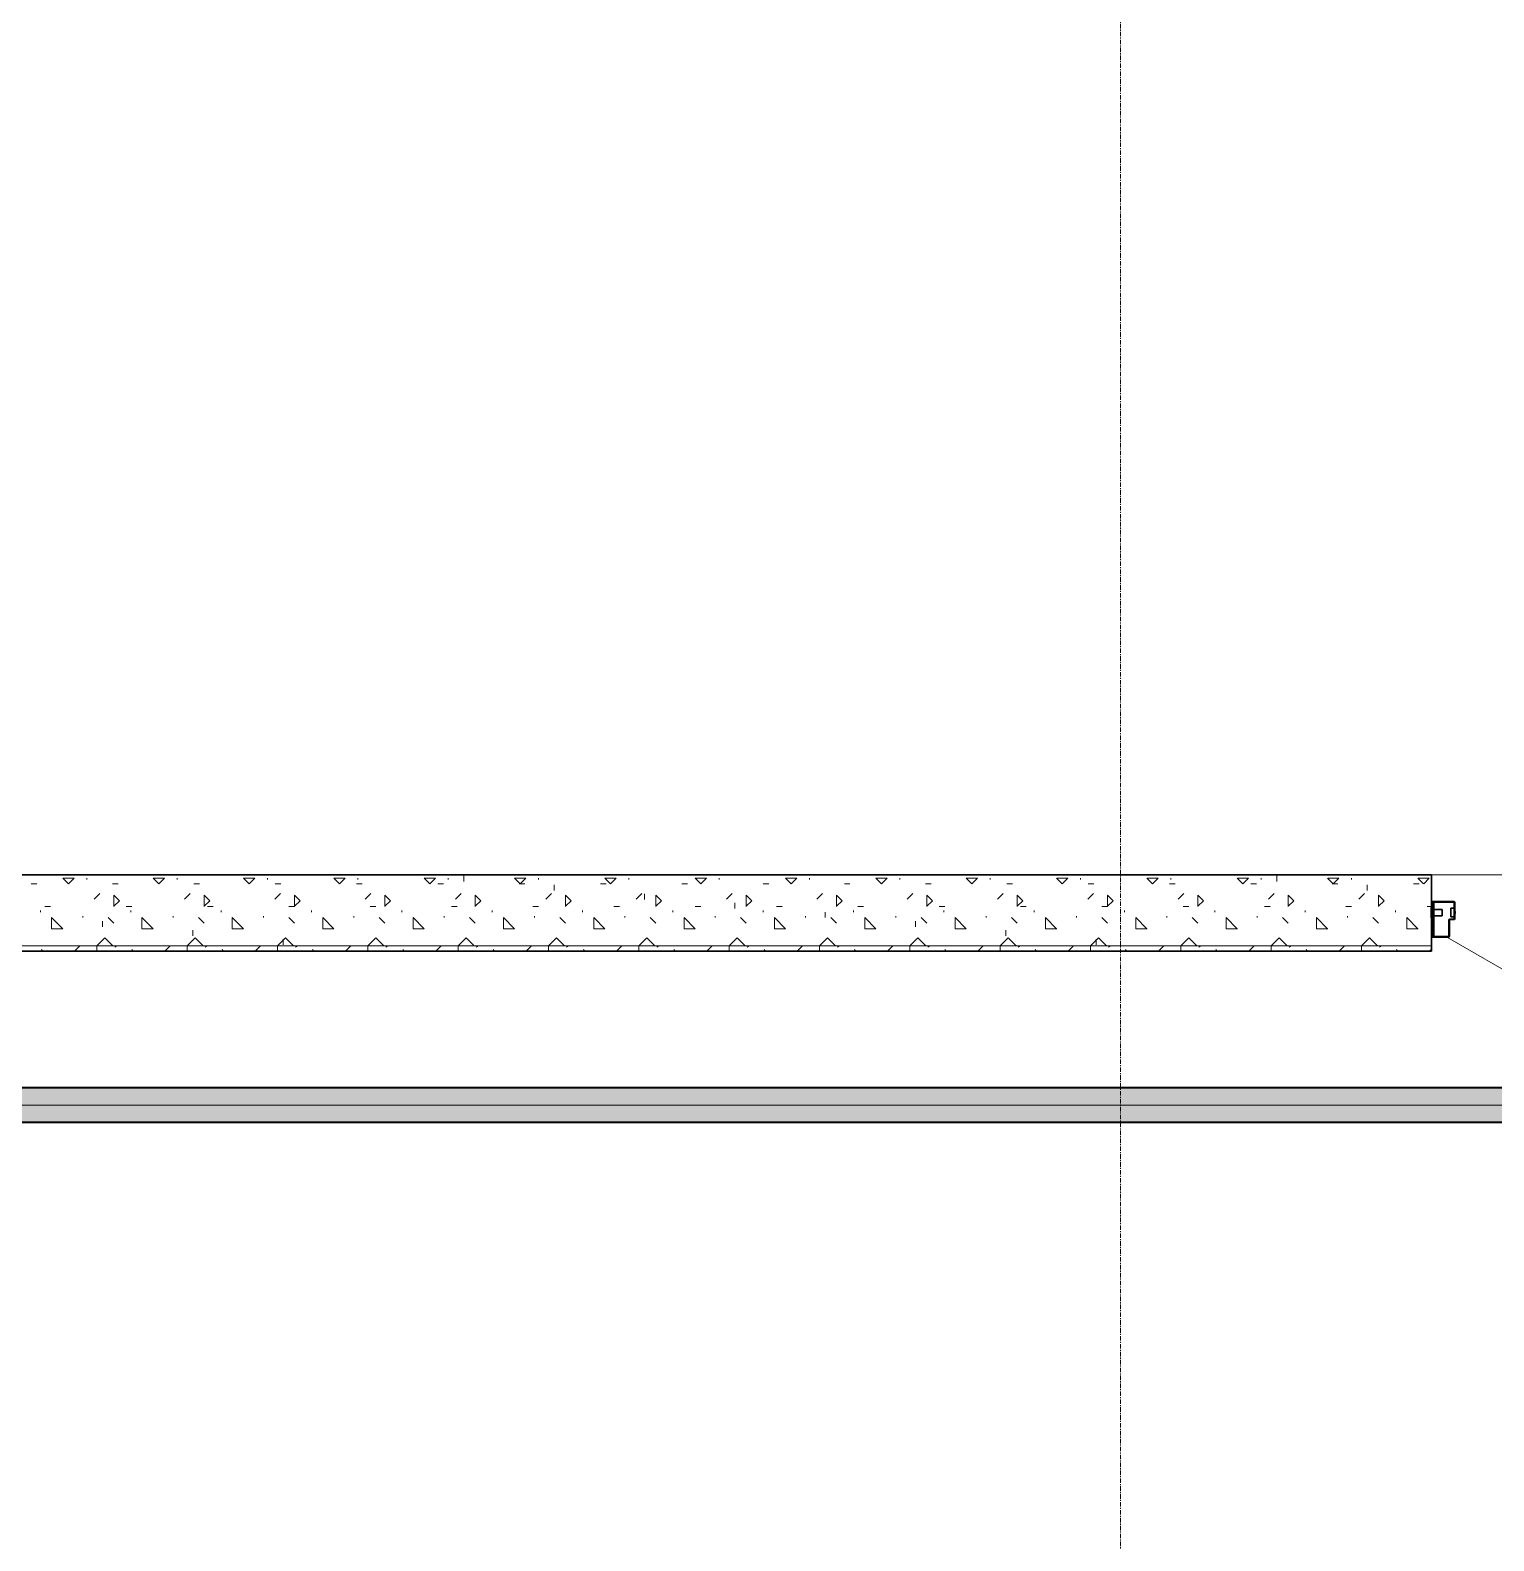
# Model space of a CAD drawing. Header units: millimetres. Extents: x -4948 to 42228, y -4856 to 69378.
# Drawn here: x 19244 to 23359, y 3360 to 7607 of the extents above; entities that cross this region are included whole.
import ezdxf

# ---------------------------------------------------------------- set-up
doc = ezdxf.new("R2010")
doc.units = ezdxf.units.MM
doc.linetypes.add('Линия сетки', pattern=[22.225, 12.7, -3.175, 3.175, -3.175])
for name, color, linetype, lineweight in [('A-DOOR', 31, 'Continuous', 13), ('A-DOOR-FRAM', 31, 'Continuous', 13), ('A-FLOR', 192, 'Continuous', 13), ('A-WALL', 113, 'Continuous', 13), ('A-WALL-PATT', 111, 'Continuous', 13), ('E-CABL-TRAY', 211, 'Continuous', 9), ('E-CABL-TRAY-CNTR', 211, 'Continuous', 9), ('I-WALL', 2, 'Continuous', 13), ('S-GRID', 1, 'Continuous', 30)]:
    doc.layers.add(name, color=color, linetype=linetype, lineweight=lineweight)

# ---------------------------------------------------------------- blocks, each defined once
blk = doc.blocks.new('27ELB-RD-AR-0000-BIM_rvt-1-1 этаж отм_ _0_000 лотки')
at = {"layer": 'A-DOOR', "color": 252, "lineweight": 18}
blk.add_line((23880.5, 4679.8), (23221.9, 5060.1), dxfattribs=at)
at = {"layer": 'A-DOOR-FRAM', "color": 252, "lineweight": 35}
for p, q in [((23182.4, 5140.6), (23183.9, 5140.6)), ((23182.4, 5111.6), (23182.4, 5140.6)), ((23183.9, 5137.1), (23183.9, 5154.6)), ((23185.4, 5154.6), (23185.4, 5137.1)), ((23190.4, 5153.6), (23185.4, 5153.6)), ((23186.4, 5157.1), (23246.4, 5157.1)), ((23246.4, 5157.1), (23186.4, 5157.1)), ((23246.4, 5155.6), (23186.4, 5155.6)), ((23190.4, 5060.6), (23190.4, 5153.6)), ((23247.4, 5108.6), (23247.4, 5154.6)), ((23248.9, 5154.6), (23248.9, 5108.6)), ((23248.9, 5108.6), (23248.9, 5154.6)), ((23185.4, 5111.6), (23182.4, 5111.6)), ((23183.9, 5137.1), (23183.9, 5111.6)), ((23185.4, 5137.1), (23183.9, 5137.1)), ((23185.4, 5137.1), (23185.4, 5077.1)), ((23190.4, 5135.1), (23211.4, 5135.1)), ((23211.4, 5117.2), (23190.4, 5117.2)), ((23211.4, 5135.1), (23213.9, 5135.1)), ((23213.9, 5117.2), (23211.4, 5117.2)), ((23213.9, 5135.1), (23213.9, 5117.2)), ((23232.4, 5059.6), (23232.4, 5105.1)), ((23233.9, 5105.1), (23233.9, 5059.6)), ((23233.9, 5059.6), (23233.9, 5105.1)), ((23234.9, 5107.6), (23246.4, 5107.6)), ((23246.4, 5106.1), (23234.9, 5106.1)), ((23234.9, 5106.1), (23246.4, 5106.1)), ((23238, 5113.6), (23238, 5138.6)), ((23238, 5138.6), (23247.4, 5138.6)), ((23247.4, 5113.6), (23238, 5113.6)), ((23183.9, 5059.6), (23183.9, 5077.1)), ((23185.4, 5077.1), (23183.9, 5077.1)), ((23185.4, 5077.1), (23185.4, 5059.6)), ((23190.4, 5060.6), (23185.4, 5060.6)), ((23186.4, 5058.6), (23231.4, 5058.6)), ((23231.4, 5057.1), (23186.4, 5057.1)), ((23186.4, 5057.1), (23231.4, 5057.1))]:
    blk.add_line(p, q, dxfattribs=at)
for centre, radius, start, end in [((23186.4, 5154.6), 2.5, 90, 180), ((23186.4, 5154.6), 2.5, 90, 180), ((23186.4, 5154.6), 1, 90, 180), ((23246.4, 5154.6), 2.5, 0, 90), ((23246.4, 5154.6), 2.5, 0, 90), ((23246.4, 5154.6), 1, 0, 90), ((23151.8, 5126.1), 98.3, 350.8522, 9.1478), ((23234.9, 5105.1), 2.5, 90, 180), ((23234.9, 5105.1), 1, 90, 180), ((23234.9, 5105.1), 1, 90, 180), ((23246.4, 5108.6), 2.5, 270, 0), ((23246.4, 5108.6), 1, 270, 0), ((23246.4, 5108.6), 2.5, 270, 0), ((23186.4, 5059.6), 2.5, 180, 270), ((23186.4, 5059.6), 2.5, 180, 270), ((23186.4, 5059.6), 1, 180, 270), ((23231.4, 5059.6), 2.5, 270, 0), ((23231.4, 5059.6), 1, 270, 0), ((23231.4, 5059.6), 2.5, 270, 0)]:
    blk.add_arc(centre, radius, start, end, dxfattribs=at)
at = {"layer": 'A-FLOR', "color": 252, "lineweight": 9}
blk.add_line((24783.9, 5232.1), (23183.9, 5232.1), dxfattribs=at)
at = {"layer": 'A-WALL', "color": 252, "lineweight": 9}
for p, q in [((15858.9, 5032.1), (23183.9, 5032.1)), ((23183.9, 5032.1), (15858.9, 5032.1))]:
    blk.add_line(p, q, dxfattribs=at)
at = {"layer": 'A-WALL-PATT', "color": 252, "linetype": 'Continuous', "lineweight": 9}
for p, q in [((20462.9, 5213.3), (20462.9, 5229.2)), ((22748.9, 5213.3), (22748.9, 5229.2)), ((19246.8, 5207), (19262.7, 5207)), ((19351.6, 5207), (19335.7, 5222.9)), ((19335.8, 5222.9), (19367.5, 5222.9)), ((19351.7, 5207.1), (19367.5, 5222.9)), ((19403.2, 5218.9), (19403.2, 5222.9)), ((19475.4, 5207), (19491.3, 5207)), ((19605.6, 5207), (19589.7, 5222.9)), ((19589.8, 5222.9), (19621.5, 5222.9)), ((19605.7, 5207.1), (19621.5, 5222.9)), ((19657.2, 5218.9), (19657.2, 5222.9)), ((19704, 5207), (19719.9, 5207)), ((19859.6, 5207), (19843.7, 5222.9)), ((19843.8, 5222.9), (19875.5, 5222.9)), ((19859.7, 5207.1), (19875.5, 5222.9)), ((19911.2, 5218.9), (19911.2, 5222.9)), ((19932.6, 5207), (19948.5, 5207)), ((20113.6, 5207), (20097.7, 5222.9)), ((20097.8, 5222.9), (20129.5, 5222.9)), ((20113.7, 5207.1), (20129.5, 5222.9)), ((20161.2, 5207), (20177.1, 5207)), ((20165.2, 5218.9), (20165.2, 5222.9)), ((20367.6, 5207), (20351.7, 5222.9)), ((20351.8, 5222.9), (20383.5, 5222.9)), ((20367.7, 5207.1), (20383.5, 5222.9)), ((20389.8, 5207), (20405.7, 5207)), ((20419.2, 5218.9), (20419.2, 5222.9)), ((20621.6, 5207), (20605.7, 5222.9)), ((20605.8, 5222.9), (20637.5, 5222.9)), ((20618.4, 5207), (20634.3, 5207)), ((20621.7, 5207.1), (20637.5, 5222.9)), ((20673.2, 5218.9), (20673.2, 5222.9)), ((20716.9, 5187.9), (20716.9, 5203.8)), ((20847, 5207), (20862.9, 5207)), ((20875.6, 5207), (20859.7, 5222.9)), ((20859.8, 5222.9), (20891.5, 5222.9)), ((20875.7, 5207.1), (20891.5, 5222.9)), ((20927.2, 5218.9), (20927.2, 5222.9)), ((21075.6, 5207), (21091.5, 5207)), ((21129.6, 5207), (21113.7, 5222.9)), ((21113.7, 5222.9), (21145.5, 5222.9)), ((21129.7, 5207.1), (21145.5, 5222.9)), ((21181.2, 5218.9), (21181.2, 5222.9)), ((21304.2, 5207), (21320.1, 5207)), ((21383.6, 5207), (21367.7, 5222.9)), ((21367.8, 5222.9), (21399.5, 5222.9)), ((21383.7, 5207.1), (21399.5, 5222.9)), ((21435.2, 5218.9), (21435.2, 5222.9)), ((21532.8, 5207), (21548.7, 5207)), ((21637.6, 5207), (21621.7, 5222.9)), ((21621.8, 5222.9), (21653.5, 5222.9)), ((21637.7, 5207.1), (21653.5, 5222.9)), ((21689.2, 5218.9), (21689.2, 5222.9)), ((21761.4, 5207), (21777.3, 5207)), ((21891.6, 5207), (21875.7, 5222.9)), ((21875.8, 5222.9), (21907.5, 5222.9)), ((21891.7, 5207.1), (21907.5, 5222.9)), ((21943.2, 5218.9), (21943.2, 5222.9)), ((21990, 5207), (22005.9, 5207)), ((22145.6, 5207), (22129.7, 5222.9)), ((22129.8, 5222.9), (22161.5, 5222.9)), ((22145.7, 5207.1), (22161.5, 5222.9)), ((22197.2, 5218.9), (22197.2, 5222.9)), ((22218.6, 5207), (22234.5, 5207)), ((22399.6, 5207), (22383.7, 5222.9)), ((22383.8, 5222.9), (22415.5, 5222.9)), ((22399.7, 5207.1), (22415.5, 5222.9)), ((22447.2, 5207), (22463.1, 5207)), ((22451.2, 5218.9), (22451.2, 5222.9)), ((22653.6, 5207), (22637.7, 5222.9)), ((22637.8, 5222.9), (22669.5, 5222.9)), ((22653.7, 5207.1), (22669.5, 5222.9)), ((22675.8, 5207), (22691.7, 5207)), ((22705.2, 5218.9), (22705.2, 5222.9)), ((22907.6, 5207), (22891.7, 5222.9)), ((22891.8, 5222.9), (22923.5, 5222.9)), ((22904.4, 5207), (22920.3, 5207)), ((22907.7, 5207.1), (22923.5, 5222.9)), ((22959.2, 5218.9), (22959.2, 5222.9)), ((23002.9, 5187.9), (23002.9, 5203.8)), ((23133, 5207), (23148.9, 5207)), ((23161.6, 5207), (23145.7, 5222.9)), ((23145.8, 5222.9), (23177.5, 5222.9)), ((23161.7, 5207.1), (23177.5, 5222.9)), ((19284.9, 5143.5), (19300.8, 5143.5)), ((19423.1, 5163.4), (19439, 5179.3)), ((19494.5, 5159.4), (19478.6, 5175.3)), ((19478.6, 5143.5), (19478.6, 5175.2)), ((19478.7, 5143.6), (19494.5, 5159.4)), ((19513.5, 5143.5), (19529.4, 5143.5)), ((19677.1, 5163.4), (19693, 5179.3)), ((19748.5, 5159.4), (19732.6, 5175.3)), ((19732.6, 5143.5), (19732.6, 5175.2)), ((19732.7, 5143.6), (19748.5, 5159.4)), ((19742.1, 5143.5), (19758, 5143.5)), ((19931.1, 5163.4), (19947, 5179.3)), ((19970.7, 5143.5), (19986.6, 5143.5)), ((20002.5, 5159.4), (19986.6, 5175.3)), ((19986.6, 5143.5), (19986.6, 5175.2)), ((19986.7, 5143.6), (20002.5, 5159.4)), ((20185.1, 5163.4), (20201, 5179.3)), ((20199.3, 5143.5), (20215.2, 5143.5)), ((20256.5, 5159.4), (20240.6, 5175.3)), ((20240.6, 5143.5), (20240.6, 5175.2)), ((20240.7, 5143.6), (20256.5, 5159.4)), ((20427.9, 5143.5), (20443.8, 5143.5)), ((20439.1, 5163.4), (20455, 5179.3)), ((20510.5, 5159.4), (20494.6, 5175.3)), ((20494.6, 5143.5), (20494.6, 5175.2)), ((20494.7, 5143.6), (20510.5, 5159.4)), ((20656.5, 5143.5), (20672.4, 5143.5)), ((20693.1, 5163.4), (20709, 5179.3)), ((20764.5, 5159.4), (20748.6, 5175.3)), ((20748.6, 5143.5), (20748.6, 5175.2)), ((20748.7, 5143.6), (20764.5, 5159.4)), ((20885.1, 5143.5), (20901, 5143.5)), ((20947.1, 5163.4), (20963, 5179.3)), ((20970.9, 5162.5), (20970.9, 5178.4)), ((21018.5, 5159.4), (21002.6, 5175.3)), ((21002.6, 5143.5), (21002.6, 5175.2)), ((21002.7, 5143.6), (21018.5, 5159.4)), ((21113.7, 5143.5), (21129.6, 5143.5)), ((21201.1, 5163.4), (21217, 5179.3)), ((21224.9, 5137.1), (21224.9, 5153)), ((21272.5, 5159.4), (21256.6, 5175.3)), ((21256.6, 5143.5), (21256.6, 5175.2)), ((21256.7, 5143.6), (21272.5, 5159.4)), ((21342.3, 5143.5), (21358.2, 5143.5)), ((21455.1, 5163.4), (21471, 5179.3)), ((21526.5, 5159.4), (21510.6, 5175.3)), ((21510.6, 5143.5), (21510.6, 5175.2)), ((21510.7, 5143.6), (21526.5, 5159.4)), ((21570.9, 5143.5), (21586.8, 5143.5)), ((21709.1, 5163.4), (21725, 5179.3)), ((21780.5, 5159.4), (21764.6, 5175.3)), ((21764.6, 5143.5), (21764.6, 5175.2)), ((21764.7, 5143.6), (21780.5, 5159.4)), ((21799.5, 5143.5), (21815.4, 5143.5)), ((21963.1, 5163.4), (21979, 5179.3)), ((22034.5, 5159.4), (22018.6, 5175.3)), ((22018.6, 5143.5), (22018.6, 5175.2)), ((22018.7, 5143.6), (22034.5, 5159.4)), ((22028.1, 5143.5), (22044, 5143.5)), ((22217.1, 5163.4), (22233, 5179.3)), ((22256.7, 5143.5), (22272.6, 5143.5)), ((22288.5, 5159.4), (22272.6, 5175.3)), ((22272.6, 5143.5), (22272.6, 5175.2)), ((22272.7, 5143.6), (22288.5, 5159.4)), ((22471.1, 5163.4), (22487, 5179.3)), ((22485.3, 5143.5), (22501.2, 5143.5)), ((22542.5, 5159.4), (22526.6, 5175.3)), ((22526.6, 5143.5), (22526.6, 5175.2)), ((22526.7, 5143.6), (22542.5, 5159.4)), ((22713.9, 5143.5), (22729.8, 5143.5)), ((22725.1, 5163.4), (22741, 5179.3)), ((22796.5, 5159.4), (22780.6, 5175.3)), ((22780.6, 5143.5), (22780.6, 5175.2)), ((22780.7, 5143.6), (22796.5, 5159.4)), ((22942.5, 5143.5), (22958.4, 5143.5)), ((22979.1, 5163.4), (22995, 5179.3)), ((23050.5, 5159.4), (23034.6, 5175.3)), ((23034.6, 5143.5), (23034.6, 5175.2)), ((23034.7, 5143.6), (23050.5, 5159.4)), ((23171.1, 5143.5), (23183.9, 5143.5)), ((19272.2, 5127.6), (19272.2, 5131.6)), ((19304, 5080), (19304, 5111.7)), ((19335.7, 5080), (19304, 5111.7)), ((19391.3, 5111.7), (19391.3, 5115.7)), ((19446.9, 5086.3), (19446.9, 5102.2)), ((19478.6, 5095.9), (19462.7, 5111.8)), ((19526.2, 5127.6), (19526.2, 5131.6)), ((19558, 5080), (19558, 5111.7)), ((19589.7, 5080), (19558, 5111.7)), ((19645.3, 5111.7), (19645.3, 5115.7)), ((19732.6, 5095.9), (19716.7, 5111.8)), ((19780.2, 5127.6), (19780.2, 5131.6)), ((19812, 5080), (19812, 5111.7)), ((19843.7, 5080), (19812, 5111.7)), ((19899.3, 5111.7), (19899.3, 5115.7)), ((19986.6, 5095.9), (19970.7, 5111.8)), ((20034.2, 5127.6), (20034.2, 5131.6)), ((20066, 5080), (20066, 5111.7)), ((20097.7, 5080), (20066, 5111.7)), ((20153.3, 5111.7), (20153.3, 5115.7)), ((20240.6, 5095.9), (20224.7, 5111.8)), ((20288.2, 5127.6), (20288.2, 5131.6)), ((20320, 5080), (20320, 5111.7)), ((20351.7, 5080), (20320, 5111.7)), ((20407.3, 5111.7), (20407.3, 5115.7)), ((20494.6, 5095.9), (20478.7, 5111.8)), ((20542.2, 5127.6), (20542.2, 5131.6)), ((20574, 5080), (20574, 5111.7)), ((20605.7, 5080), (20574, 5111.7)), ((20661.3, 5111.7), (20661.3, 5115.7)), ((20748.6, 5095.9), (20732.7, 5111.8)), ((20796.2, 5127.6), (20796.2, 5131.6)), ((20828, 5080), (20828, 5111.7)), ((20859.7, 5080), (20828, 5111.7)), ((20915.3, 5111.7), (20915.3, 5115.7)), ((21002.6, 5095.9), (20986.7, 5111.8)), ((21050.2, 5127.6), (21050.2, 5131.6)), ((21082, 5080), (21082, 5111.7)), ((21113.7, 5080), (21082, 5111.7)), ((21169.3, 5111.7), (21169.3, 5115.7)), ((21256.6, 5095.9), (21240.7, 5111.8)), ((21304.2, 5127.6), (21304.2, 5131.6)), ((21336, 5080), (21336, 5111.7)), ((21367.7, 5080), (21336, 5111.7)), ((21423.3, 5111.7), (21423.3, 5115.7)), ((21478.9, 5111.7), (21478.9, 5127.6)), ((21510.6, 5095.9), (21494.7, 5111.8)), ((21558.2, 5127.6), (21558.2, 5131.6)), ((21590, 5080), (21590, 5111.7)), ((21621.7, 5080), (21590, 5111.7)), ((21677.3, 5111.7), (21677.3, 5115.7)), ((21732.9, 5086.3), (21732.9, 5102.2)), ((21764.6, 5095.9), (21748.7, 5111.8)), ((21812.2, 5127.6), (21812.2, 5131.6)), ((21844, 5080), (21844, 5111.7)), ((21875.7, 5080), (21844, 5111.7)), ((21931.3, 5111.7), (21931.3, 5115.7)), ((22018.6, 5095.9), (22002.7, 5111.8)), ((22066.2, 5127.6), (22066.2, 5131.6)), ((22098, 5080), (22098, 5111.7)), ((22129.7, 5080), (22098, 5111.7)), ((22185.3, 5111.7), (22185.3, 5115.7)), ((22272.6, 5095.9), (22256.7, 5111.8)), ((22320.2, 5127.6), (22320.2, 5131.6)), ((22352, 5080), (22352, 5111.7)), ((22383.7, 5080), (22352, 5111.7)), ((22439.3, 5111.7), (22439.3, 5115.7)), ((22526.6, 5095.9), (22510.7, 5111.8)), ((22574.2, 5127.6), (22574.2, 5131.6)), ((22606, 5080), (22606, 5111.7)), ((22637.7, 5080), (22606, 5111.7)), ((22693.3, 5111.7), (22693.3, 5115.7)), ((22780.6, 5095.9), (22764.7, 5111.8)), ((22828.2, 5127.6), (22828.2, 5131.6)), ((22860, 5080), (22860, 5111.7)), ((22891.7, 5080), (22860, 5111.7)), ((22947.3, 5111.7), (22947.3, 5115.7)), ((23034.6, 5095.9), (23018.7, 5111.8)), ((23082.2, 5127.6), (23082.2, 5131.6)), ((23114, 5080), (23114, 5111.7)), ((23145.7, 5080), (23114, 5111.7)), ((19304, 5080), (19335.8, 5080)), ((19431, 5032.4), (19453.4, 5054.8)), ((19475.9, 5032.4), (19453.4, 5054.8)), ((19558, 5080), (19589.8, 5080)), ((19685, 5032.4), (19707.4, 5054.8)), ((19700.9, 5060.9), (19700.9, 5076.8)), ((19729.9, 5032.4), (19707.4, 5054.8)), ((19812, 5080), (19843.8, 5080)), ((19939, 5032.4), (19961.4, 5054.8)), ((19983.9, 5032.4), (19961.4, 5054.8)), ((20066, 5080), (20097.8, 5080)), ((20193, 5032.4), (20215.4, 5054.8)), ((20237.9, 5032.4), (20215.4, 5054.8)), ((20320, 5080), (20351.8, 5080)), ((20447, 5032.4), (20469.4, 5054.8)), ((20491.9, 5032.4), (20469.4, 5054.8)), ((20574, 5080), (20605.8, 5080)), ((20701, 5032.4), (20723.4, 5054.8)), ((20745.9, 5032.4), (20723.4, 5054.8)), ((20828, 5080), (20859.8, 5080)), ((20955, 5032.4), (20977.4, 5054.8)), ((20999.9, 5032.4), (20977.4, 5054.8)), ((21082, 5080), (21113.7, 5080)), ((21209, 5032.4), (21231.4, 5054.8)), ((21253.9, 5032.4), (21231.4, 5054.8)), ((21336, 5080), (21367.8, 5080)), ((21463, 5032.4), (21485.4, 5054.8)), ((21507.9, 5032.4), (21485.4, 5054.8)), ((21590, 5080), (21621.8, 5080)), ((21717, 5032.4), (21739.4, 5054.8)), ((21761.9, 5032.4), (21739.4, 5054.8)), ((21844, 5080), (21875.8, 5080)), ((21971, 5032.4), (21993.4, 5054.8)), ((21986.9, 5060.9), (21986.9, 5076.8)), ((22015.9, 5032.4), (21993.4, 5054.8)), ((22098, 5080), (22129.8, 5080)), ((22225, 5032.4), (22247.4, 5054.8)), ((22269.9, 5032.4), (22247.4, 5054.8)), ((22352, 5080), (22383.8, 5080)), ((22479, 5032.4), (22501.4, 5054.8)), ((22523.9, 5032.4), (22501.4, 5054.8)), ((22606, 5080), (22637.8, 5080)), ((22733, 5032.4), (22755.4, 5054.8)), ((22777.9, 5032.4), (22755.4, 5054.8)), ((22860, 5080), (22891.8, 5080)), ((22987, 5032.4), (23009.4, 5054.8)), ((23031.9, 5032.4), (23009.4, 5054.8)), ((23114, 5080), (23145.8, 5080)), ((19278.2, 5017.1), (19275.5, 5022.6)), ((19351.9, 5032.1), (19351.6, 5032.4)), ((19368.1, 5017.1), (19383.1, 5032.1)), ((19431, 5032.4), (19475.9, 5032.4)), ((19431, 5017.1), (19431, 5032.1)), ((19481.8, 5029.2), (19487.6, 5032.1)), ((19532.2, 5017.1), (19529.5, 5022.6)), ((19605.9, 5032.1), (19605.6, 5032.4)), ((19622.1, 5017.1), (19637.1, 5032.1)), ((19685, 5032.4), (19729.9, 5032.4)), ((19685, 5017.1), (19685, 5032.1)), ((19735.8, 5029.2), (19741.6, 5032.1)), ((19786.2, 5017.1), (19783.5, 5022.6)), ((19859.9, 5032.1), (19859.6, 5032.4)), ((19876.1, 5017.1), (19891.1, 5032.1)), ((19939, 5032.4), (19983.9, 5032.4)), ((19939, 5017.1), (19939, 5032.1)), ((19954.9, 5035.5), (19954.9, 5051.4)), ((19989.8, 5029.2), (19995.6, 5032.1)), ((20040.2, 5017.1), (20037.5, 5022.6)), ((20113.9, 5032.1), (20113.6, 5032.4)), ((20130.1, 5017.1), (20145.1, 5032.1)), ((20193, 5032.4), (20237.9, 5032.4)), ((20193, 5017.1), (20193, 5032.1)), ((20243.8, 5029.2), (20249.6, 5032.1)), ((20294.2, 5017.1), (20291.5, 5022.6)), ((20367.9, 5032.1), (20367.6, 5032.4)), ((20384.1, 5017.1), (20399.1, 5032.1)), ((20447, 5032.4), (20491.9, 5032.4)), ((20447, 5017.1), (20447, 5032.1)), ((20497.8, 5029.2), (20503.6, 5032.1)), ((20548.2, 5017.1), (20545.5, 5022.6)), ((20621.9, 5032.1), (20621.6, 5032.4)), ((20638.1, 5017.1), (20653.1, 5032.1)), ((20701, 5032.4), (20745.9, 5032.4)), ((20701, 5017.1), (20701, 5032.1)), ((20751.8, 5029.2), (20757.6, 5032.1)), ((20802.2, 5017.1), (20799.5, 5022.6)), ((20875.9, 5032.1), (20875.6, 5032.4)), ((20892.1, 5017.1), (20907.1, 5032.1)), ((20955, 5032.4), (20999.9, 5032.4)), ((20955, 5017.1), (20955, 5032.1)), ((21005.8, 5029.2), (21011.6, 5032.1)), ((21056.2, 5017.1), (21053.5, 5022.6)), ((21129.9, 5032.1), (21129.6, 5032.4)), ((21146.1, 5017.1), (21161.1, 5032.1)), ((21209, 5032.4), (21253.9, 5032.4)), ((21209, 5017.1), (21209, 5032.1)), ((21259.8, 5029.2), (21265.6, 5032.1)), ((21310.2, 5017.1), (21307.5, 5022.6)), ((21383.9, 5032.1), (21383.6, 5032.4)), ((21400.1, 5017.1), (21415.1, 5032.1)), ((21463, 5032.4), (21507.9, 5032.4)), ((21463, 5017.1), (21463, 5032.1)), ((21513.8, 5029.2), (21519.6, 5032.1)), ((21564.2, 5017.1), (21561.5, 5022.6)), ((21637.9, 5032.1), (21637.6, 5032.4)), ((21654.1, 5017.1), (21669.1, 5032.1)), ((21717, 5032.4), (21761.9, 5032.4)), ((21717, 5017.1), (21717, 5032.1)), ((21767.8, 5029.2), (21773.6, 5032.1)), ((21818.2, 5017.1), (21815.5, 5022.6)), ((21891.9, 5032.1), (21891.6, 5032.4)), ((21908.1, 5017.1), (21923.1, 5032.1)), ((21971, 5032.4), (22015.9, 5032.4)), ((21971, 5017.1), (21971, 5032.1)), ((22021.8, 5029.2), (22027.6, 5032.1)), ((22072.2, 5017.1), (22069.5, 5022.6)), ((22145.9, 5032.1), (22145.6, 5032.4)), ((22162.1, 5017.1), (22177.1, 5032.1)), ((22225, 5032.4), (22269.9, 5032.4)), ((22225, 5017.1), (22225, 5032.1)), ((22240.9, 5035.5), (22240.9, 5051.4)), ((22275.8, 5029.2), (22281.6, 5032.1)), ((22326.2, 5017.1), (22323.5, 5022.6)), ((22399.9, 5032.1), (22399.6, 5032.4)), ((22416.1, 5017.1), (22431.1, 5032.1)), ((22479, 5032.4), (22523.9, 5032.4)), ((22479, 5017.1), (22479, 5032.1)), ((22529.8, 5029.2), (22535.6, 5032.1)), ((22580.2, 5017.1), (22577.5, 5022.6)), ((22653.9, 5032.1), (22653.6, 5032.4)), ((22670.1, 5017.1), (22685.1, 5032.1)), ((22733, 5032.4), (22777.9, 5032.4)), ((22733, 5017.1), (22733, 5032.1)), ((22783.8, 5029.2), (22789.6, 5032.1)), ((22834.2, 5017.1), (22831.5, 5022.6)), ((22907.9, 5032.1), (22907.6, 5032.4)), ((22924.1, 5017.1), (22939.1, 5032.1)), ((22987, 5032.4), (23031.9, 5032.4)), ((22987, 5017.1), (22987, 5032.1)), ((23037.8, 5029.2), (23043.6, 5032.1)), ((23088.2, 5017.1), (23085.5, 5022.6)), ((23161.9, 5032.1), (23161.6, 5032.4)), ((23178.1, 5017.1), (23183.9, 5022.9))]:
    blk.add_line(p, q, dxfattribs=at)
at = {"layer": 'I-WALL', "color": 252, "lineweight": 35}
for p, q in [((23183.9, 5232.1), (16221.4, 5232.1)), ((23183.9, 5032.1), (23183.9, 5232.1)), ((15858.9, 5017.1), (23183.9, 5017.1)), ((23183.9, 5017.1), (23183.9, 5032.1))]:
    blk.add_line(p, q, dxfattribs=at)
blk = doc.blocks.new('27ELB-RD-KR2-0000-BIM_rvt-1-1 этаж отм_ _0_000 лотки')
at = {"layer": 'S-GRID', "color": 252, "linetype": 'Линия сетки', "lineweight": 9}
blk.add_line((22308.9, -4856.4), (22308.9, 68377.9), dxfattribs=at)

msp = doc.modelspace()

# ---------------------------------------------------------------- hatches: boundary and pattern name
at = {"layer": 'E-CABL-TRAY', "lineweight": 5}
for points in [[(29549.3, 4632.2), (29884.3, 4632.2), (29884.3, 4634.7), (1370.3, 4634.7), (1370.3, 4632.2), (26826.3, 4632.2)], [(29884.3, 4537.2), (29884.3, 4632.2), (1370.3, 4632.2), (1370.3, 4537.2), (29549.3, 4537.2)], [(29549.3, 4534.7), (29884.3, 4534.7), (29884.3, 4537.2), (1370.3, 4537.2), (1370.3, 4534.7), (26826.3, 4534.7)]]:
    msp.add_hatch(color=5, dxfattribs=at).paths.add_polyline_path(points, flags=0)

# ---------------------------------------------------------------- linework, layer by layer
at = {"layer": 'E-CABL-TRAY', "color": 170}
for p, q in [((29884.3, 4634.7), (1370.3, 4634.7)), ((29884.3, 4632.2), (1370.3, 4632.2)), ((29884.3, 4537.2), (1370.3, 4537.2)), ((29884.3, 4534.7), (1370.3, 4534.7))]:
    msp.add_line(p, q, dxfattribs=at)
at = {"layer": 'E-CABL-TRAY-CNTR', "color": 170}
msp.add_line((29625.5, 4584.7), (1629.1, 4584.7), dxfattribs=at)

# ---------------------------------------------------------------- block references
at = {"lineweight": 5}
for name in ['27ELB-RD-KR2-0000-BIM_rvt-1-1 этаж отм_ _0_000 лотки', '27ELB-RD-AR-0000-BIM_rvt-1-1 этаж отм_ _0_000 лотки']:
    msp.add_blockref(name, (0, 0), dxfattribs=at)

doc.saveas('drawing.dxf')
